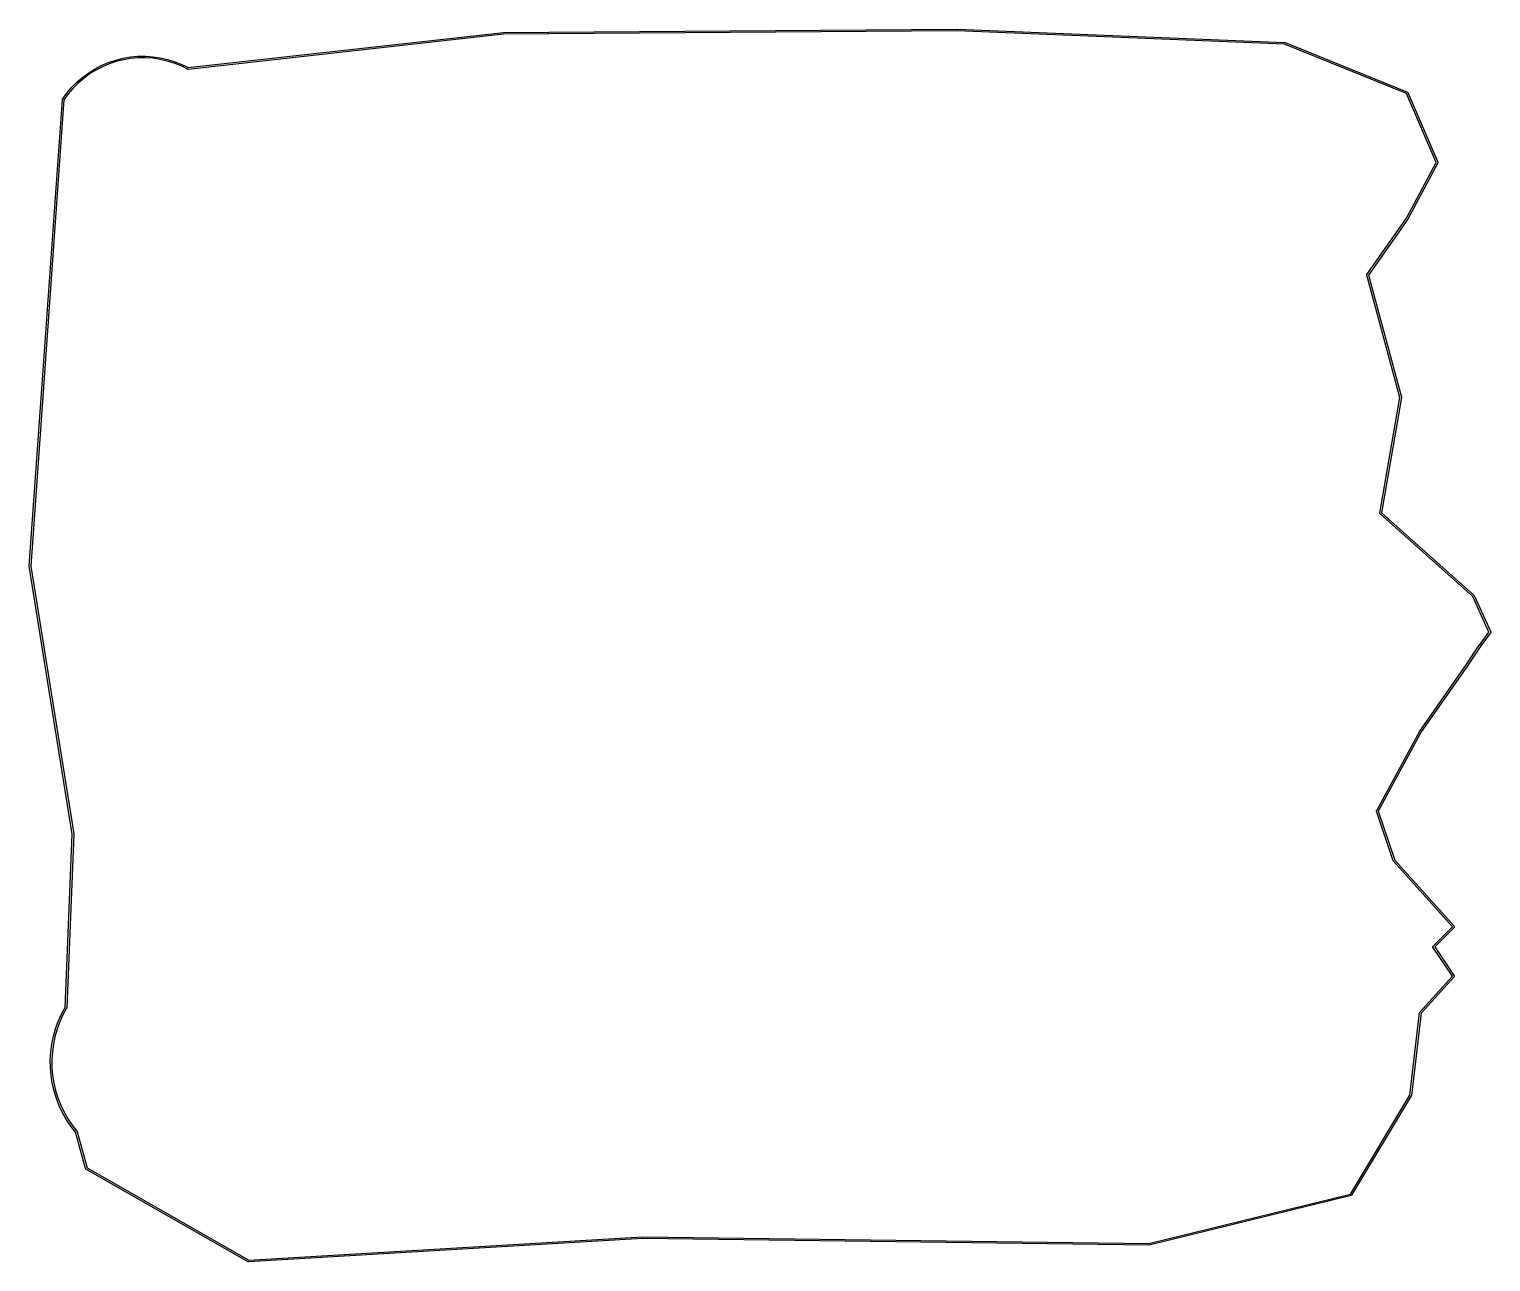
# Model space of a CAD drawing. Extents: x 85.4 to 173.6, y -122 to -47.5.
import ezdxf

# ---------------------------------------------------------------- set-up
doc = ezdxf.new("R2010")
doc.units = 0
doc.layers.add('BLACK', color=7, linetype='CONTINUOUS')

msp = doc.modelspace()

# ---------------------------------------------------------------- linework, layer by layer
at = {"layer": 'BLACK', "linetype": 'CONTINUOUS'}
for p, q in [((114, -47.75), (141.4, -47.55)), ((141.399, -47.65), (114.003, -47.85)), ((161.189, -48.4496), (141.399, -47.65)), ((141.4, -47.55), (141.401, -47.5505)), ((141.401, -47.5505), (141.402, -47.55)), ((141.402, -47.55), (161.202, -48.35)), ((114.003, -47.85), (94.9487, -49.9748)), ((94.9521, -49.8738), (113.994, -47.7503)), ((113.994, -47.7503), (113.997, -47.7511)), ((113.997, -47.7511), (114, -47.75)), ((168.562, -51.4386), (161.189, -48.4496)), ((161.202, -48.35), (161.21, -48.3537)), ((161.21, -48.3537), (161.219, -48.3537)), ((161.219, -48.3537), (168.619, -51.3537)), ((90.1483, -49.5548), (90.5778, -49.4118)), ((90.5778, -49.4118), (91.0171, -49.3026)), ((91.0365, -49.3963), (90.6045, -49.5037)), ((91.0171, -49.3026), (91.4635, -49.2279)), ((91.4756, -49.3228), (91.0365, -49.3963)), ((91.4635, -49.2279), (91.9144, -49.1881)), ((91.9191, -49.2837), (91.4756, -49.3228)), ((91.9144, -49.1881), (92.367, -49.1835)), ((92.3643, -49.2792), (91.9191, -49.2837)), ((92.8084, -49.3092), (92.3643, -49.2792)), ((92.367, -49.1835), (92.8186, -49.2141)), ((93.2489, -49.3738), (92.8084, -49.3092)), ((92.8186, -49.2141), (93.2665, -49.2797)), ((93.6831, -49.4723), (93.2489, -49.3738)), ((93.2665, -49.2797), (93.7079, -49.3799)), ((93.7079, -49.3799), (94.1402, -49.5141)), ((88.5794, -50.4447), (88.9445, -50.177)), ((88.998, -50.2564), (88.639, -50.5196)), ((88.9445, -50.177), (89.3292, -49.9386)), ((89.3764, -50.0218), (88.998, -50.2564)), ((89.3292, -49.9386), (89.7313, -49.7308)), ((89.7719, -49.8174), (89.3764, -50.0218)), ((89.7313, -49.7308), (90.1483, -49.5548)), ((90.1821, -49.6444), (89.7719, -49.8174)), ((90.6045, -49.5037), (90.1821, -49.6444)), ((94.1083, -49.6043), (93.6831, -49.4723)), ((94.5219, -49.769), (94.1083, -49.6043)), ((94.1402, -49.5141), (94.5607, -49.6815)), ((94.9093, -49.9593), (94.5219, -49.769)), ((94.5607, -49.6815), (94.9521, -49.8738)), ((94.912, -49.9641), (94.9093, -49.9593)), ((94.9165, -49.9654), (94.912, -49.9641)), ((94.9194, -49.9691), (94.9165, -49.9654)), ((94.9343, -49.9706), (94.9194, -49.9691)), ((94.9487, -49.9748), (94.9343, -49.9706)), ((87.6239, -51.4057), (87.9172, -51.0609)), ((87.9876, -51.1257), (87.6992, -51.4648)), ((87.9172, -51.0609), (88.2363, -50.7399)), ((88.3015, -50.81), (87.9876, -51.1257)), ((88.2363, -50.7399), (88.5794, -50.4447)), ((88.639, -50.5196), (88.3015, -50.81)), ((85.3501, -79.9965), (87.3501, -51.7965)), ((87.4494, -51.8096), (85.4503, -79.9978)), ((87.3501, -51.7965), (87.3559, -51.7849)), ((87.3559, -51.7849), (87.3584, -51.7723)), ((87.3584, -51.7723), (87.6239, -51.4057)), ((87.3584, -51.7723), (87.3584, -51.7723)), ((87.6992, -51.4648), (87.4494, -51.8096)), ((170.345, -55.5977), (168.562, -51.4386)), ((168.619, -51.3537), (168.632, -51.3671)), ((168.632, -51.3671), (168.646, -51.3803)), ((168.646, -51.3803), (170.446, -55.5803)), ((168.557, -58.9738), (170.345, -55.5977)), ((170.444, -55.6234), (168.644, -59.0234)), ((170.446, -55.6186), (170.444, -55.6206)), ((170.444, -55.6206), (170.444, -55.6234)), ((170.446, -55.5803), (170.446, -55.5831)), ((170.446, -55.5831), (170.448, -55.5853)), ((170.448, -55.5853), (170.446, -55.6019)), ((170.446, -55.6019), (170.446, -55.6186)), ((166.159, -62.3712), (168.557, -58.9738)), ((168.641, -59.0288), (166.254, -62.4096)), ((168.642, -59.0255), (168.641, -59.0288)), ((168.644, -59.0234), (168.642, -59.0255)), ((166.151, -62.4085), (166.154, -62.3919)), ((166.152, -62.4106), (166.151, -62.4085)), ((166.152, -62.413), (166.152, -62.4106)), ((168.149, -69.8024), (166.152, -62.413)), ((166.154, -62.3919), (166.157, -62.3751)), ((166.157, -62.3751), (166.159, -62.3736)), ((166.159, -62.3736), (166.159, -62.3712)), ((166.254, -62.4096), (168.248, -69.787)), ((166.951, -76.7916), (168.149, -69.8024)), ((168.249, -69.8084), (167.054, -76.7811)), ((168.248, -69.787), (168.247, -69.7978)), ((168.247, -69.7978), (168.249, -69.8084)), ((166.95, -76.8028), (166.952, -76.7973)), ((166.956, -76.8153), (166.95, -76.8028)), ((166.952, -76.7973), (166.951, -76.7916)), ((166.959, -76.8289), (166.956, -76.8153)), ((167.054, -76.7811), (172.633, -81.7627)), ((166.964, -76.832), (166.959, -76.8289)), ((166.967, -76.8373), (166.964, -76.832)), ((172.559, -81.8303), (166.967, -76.8373)), ((85.352, -80.0021), (85.3501, -79.9965)), ((85.3506, -80.0079), (85.352, -80.0021)), ((87.9498, -96.203), (85.3506, -80.0079)), ((85.4503, -79.9978), (88.0494, -96.1921)), ((173.542, -83.9937), (172.559, -81.8303)), ((172.633, -81.7627), (172.638, -81.7722)), ((172.638, -81.7722), (172.646, -81.7793)), ((172.646, -81.7793), (173.646, -83.9793)), ((172.96, -84.77), (173.542, -83.9937)), ((173.64, -84.03), (173.041, -84.8289)), ((173.642, -84.0229), (173.64, -84.03)), ((173.647, -84.0176), (173.642, -84.0229)), ((173.646, -83.9793), (173.646, -83.9866)), ((173.646, -83.9866), (173.649, -83.9929)), ((173.649, -83.9929), (173.646, -84.0051)), ((173.646, -84.0051), (173.647, -84.0176)), ((172.159, -85.9718), (172.958, -84.7723)), ((173.041, -84.8289), (172.242, -86.0277)), ((172.958, -84.7723), (172.96, -84.7714)), ((172.96, -84.7714), (172.96, -84.77)), ((169.359, -89.9713), (172.159, -85.9718)), ((172.241, -86.0287), (169.443, -90.0263)), ((172.242, -86.0277), (172.241, -86.0281)), ((172.241, -86.0281), (172.241, -86.0287)), ((166.756, -94.7762), (169.356, -89.9762)), ((169.443, -90.0263), (166.854, -94.8048)), ((169.356, -89.9762), (169.358, -89.9743)), ((169.358, -89.9743), (169.359, -89.9713)), ((166.752, -94.8142), (166.754, -94.796)), ((166.753, -94.8149), (166.752, -94.8142)), ((166.753, -94.8158), (166.753, -94.8149)), ((167.753, -97.8158), (166.753, -94.8158)), ((166.754, -94.796), (166.755, -94.7776)), ((166.755, -94.7776), (166.756, -94.7771)), ((166.756, -94.7771), (166.756, -94.7762)), ((166.854, -94.8048), (167.844, -97.7743)), ((87.5221, -106.676), (87.9498, -96.203)), ((88.05, -96.202), (87.6216, -106.691)), ((88.0494, -96.1921), (88.0482, -96.1971)), ((88.0482, -96.1971), (88.05, -96.202)), ((167.759, -97.8237), (167.753, -97.8158)), ((167.763, -97.8334), (167.759, -97.8237)), ((171.331, -101.798), (167.763, -97.8334)), ((167.844, -97.7743), (171.437, -101.767)), ((170.165, -102.965), (171.331, -101.798)), ((171.435, -101.835), (170.264, -103.006)), ((171.442, -101.819), (171.435, -101.835)), ((171.437, -101.767), (171.443, -101.783)), ((171.45, -101.803), (171.442, -101.819)), ((171.443, -101.783), (171.45, -101.8)), ((171.45, -101.8), (171.449, -101.801)), ((171.449, -101.801), (171.45, -101.803)), ((170.15, -103), (170.152, -102.995)), ((170.156, -103.013), (170.15, -103)), ((170.151, -102.99), (170.159, -102.978)), ((170.152, -102.995), (170.151, -102.99)), ((170.158, -103.028), (170.156, -103.013)), ((171.337, -104.795), (170.158, -103.028)), ((170.159, -102.978), (170.165, -102.965)), ((170.264, -103.006), (171.442, -104.772)), ((169.363, -106.966), (171.337, -104.795)), ((171.437, -104.834), (169.448, -107.022)), ((171.442, -104.821), (171.437, -104.834)), ((171.442, -104.772), (171.444, -104.785)), ((171.449, -104.81), (171.442, -104.821)), ((171.444, -104.785), (171.45, -104.798)), ((171.45, -104.798), (171.448, -104.804)), ((171.448, -104.804), (171.449, -104.81)), ((87.3021, -107.083), (87.5221, -106.676)), ((87.6033, -106.727), (87.388, -107.125)), ((87.6055, -106.726), (87.6033, -106.727)), ((87.6087, -106.719), (87.6055, -106.726)), ((87.6147, -106.715), (87.6087, -106.719)), ((87.6164, -106.702), (87.6147, -106.715)), ((87.6216, -106.691), (87.6164, -106.702)), ((86.943, -107.964), (87.1066, -107.517)), ((87.1953, -107.553), (87.0341, -107.994)), ((87.1066, -107.517), (87.3021, -107.083)), ((87.388, -107.125), (87.1953, -107.553)), ((168.752, -111.983), (169.35, -106.994)), ((169.448, -107.022), (168.85, -112.006)), ((169.35, -106.994), (169.358, -106.981)), ((169.358, -106.981), (169.363, -106.966)), ((86.7147, -108.888), (86.8122, -108.422)), ((86.9051, -108.445), (86.8091, -108.904)), ((86.8122, -108.422), (86.943, -107.964)), ((87.0341, -107.994), (86.9051, -108.445)), ((86.6221, -109.835), (86.6513, -109.36)), ((86.6513, -109.36), (86.7147, -108.888)), ((86.7466, -109.369), (86.7179, -109.837)), ((86.8091, -108.904), (86.7466, -109.369)), ((86.6274, -110.311), (86.6221, -109.835)), ((86.6671, -110.785), (86.6274, -110.311)), ((86.7179, -109.837), (86.7231, -110.306)), ((86.7231, -110.306), (86.7622, -110.774)), ((86.741, -111.256), (86.6671, -110.785)), ((86.8487, -111.72), (86.741, -111.256)), ((86.7622, -110.774), (86.835, -111.238)), ((86.835, -111.238), (86.9412, -111.695)), ((86.9897, -112.174), (86.8487, -111.72)), ((86.9412, -111.695), (87.0801, -112.143)), ((165.168, -117.956), (168.752, -111.983)), ((168.843, -112.026), (165.243, -118.026)), ((168.844, -112.015), (168.843, -112.026)), ((168.85, -112.006), (168.844, -112.015)), ((87.1632, -112.618), (86.9897, -112.174)), ((87.0801, -112.143), (87.2511, -112.58)), ((87.3683, -113.047), (87.1632, -112.618)), ((87.2511, -112.58), (87.4532, -113.003)), ((87.4532, -113.003), (87.6854, -113.411)), ((87.6039, -113.461), (87.3683, -113.047)), ((87.8689, -113.857), (87.6039, -113.461)), ((87.6854, -113.411), (87.9465, -113.801)), ((88.1544, -114.223), (87.8689, -113.857)), ((87.9465, -113.801), (88.2241, -114.156)), ((88.7518, -116.413), (88.1544, -114.223)), ((88.2241, -114.156), (88.2248, -114.157)), ((88.2248, -114.157), (88.2303, -114.164)), ((88.2303, -114.164), (88.2383, -114.168)), ((88.2383, -114.168), (88.2416, -114.178)), ((88.2416, -114.178), (88.2482, -114.187)), ((88.2482, -114.187), (88.8428, -116.367)), ((88.7752, -116.443), (88.7518, -116.413)), ((98.5752, -122.043), (88.7752, -116.443)), ((88.8428, -116.367), (98.6119, -121.949)), ((152.994, -120.95), (165.168, -117.956)), ((165.212, -118.049), (153.012, -121.049)), ((165.227, -118.037), (165.212, -118.049)), ((165.212, -118.049), (165.212, -118.048)), ((165.212, -118.048), (165.212, -118.049)), ((165.243, -118.026), (165.227, -118.037)), ((165.243, -118.026), (165.243, -118.026)), ((165.243, -118.026), (165.243, -118.026)), ((122.401, -120.65), (98.6029, -122.05)), ((98.6119, -121.949), (122.397, -120.55)), ((122.397, -120.55), (122.399, -120.551)), ((122.399, -120.551), (122.401, -120.55)), ((122.401, -120.55), (152.994, -120.95)), ((152.999, -121.05), (122.401, -120.65)), ((153.005, -121.048), (152.999, -121.05)), ((153.012, -121.049), (153.005, -121.048)), ((98.5894, -122.045), (98.5752, -122.043)), ((98.6029, -122.05), (98.5894, -122.045))]:
    msp.add_line(p, q, dxfattribs=at)

doc.saveas('drawing.dxf')
